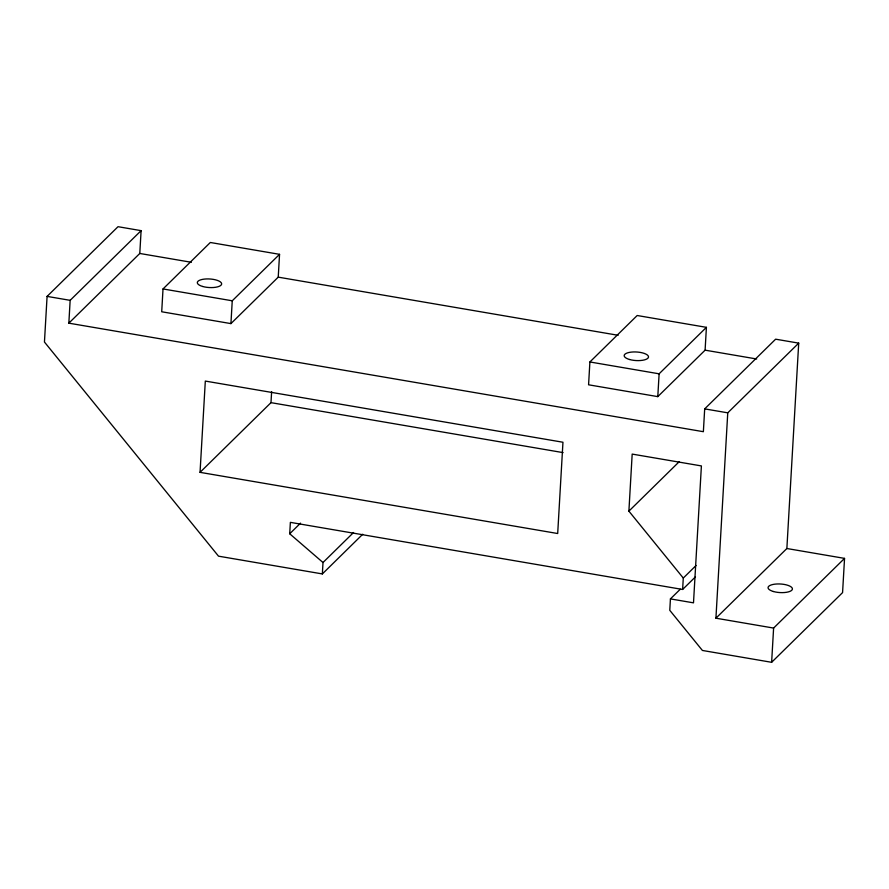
<?xml version="1.0" encoding="UTF-8"?>
<svg xmlns="http://www.w3.org/2000/svg" width="889" height="889" viewBox="0 0 889 889"><rect width="100%" height="100%" fill="white"/><g stroke="black" fill="none" stroke-linecap="round" stroke-linejoin="round"><path stroke-width="1.33" d="M786.865 548.513L844.55 558.381L773.608 628.067L715.923 618.199L786.865 548.513L798.711 343.132L775.63 339.187L704.688 408.884L703.366 431.698L68.842 323.163L139.784 253.465L141.107 230.651L118.026 226.695L47.084 296.393L44.45 342.032L218.516 556.17L322.351 573.927L362.745 534.233M68.842 323.163L70.153 300.338L141.107 230.651M163.02 288.947L161.709 311.772L230.929 323.607L278.235 277.146L279.546 254.332L210.326 242.486L163.02 288.947L232.251 300.793L279.546 254.332M200.047 472.348L205.315 381.07L562.959 442.244L557.692 533.522L200.047 472.348L270.989 402.65L271.634 391.593M230.929 323.607L232.251 300.793M322.351 573.927L323.007 562.515L289.714 533.778L290.37 522.365L682.619 589.463L695.431 576.883M589.896 361.967L588.574 384.793L657.793 396.627L705.099 350.166L706.411 327.341L637.191 315.506L589.896 361.967L659.116 373.813L706.411 327.341M682.619 589.463L683.285 578.05L628.89 511.142L632.179 454.09L701.399 465.925L693.498 602.842L670.428 598.897L669.773 610.31L702.41 650.459L771.63 662.305L842.572 592.607L844.55 558.381M657.793 396.627L659.116 373.813M715.923 618.199L727.758 412.829L798.711 343.132M771.63 662.305L773.608 628.067M289.714 533.778L300.549 523.132M323.007 562.515L353.555 532.511M628.89 511.142L679.14 461.769M683.285 578.05L696.087 565.471M670.428 598.897L680.285 589.218M139.784 253.465L191.368 262.288M278.235 277.146L618.133 335.286M705.099 350.166L756.672 358.989M47.084 296.393L70.153 300.338M704.688 408.884L727.758 412.829M270.989 402.65L563.115 452.623M773.441 591.518A12.213 4.301 3.3 0 0 792.399 589.196A12.213 4.301 3.3 0 0 774.864 584.151A12.213 4.301 3.3 0 0 773.441 591.518M629.534 359.5A12.213 4.301 3.3 0 0 648.492 357.178A12.213 4.301 3.3 0 0 630.957 352.144A12.213 4.301 3.3 0 0 629.534 359.5M202.67 286.48A12.213 4.301 3.3 0 0 221.628 284.158A12.213 4.301 3.3 0 0 204.092 279.124A12.213 4.301 3.3 0 0 202.67 286.48"/></g></svg>
